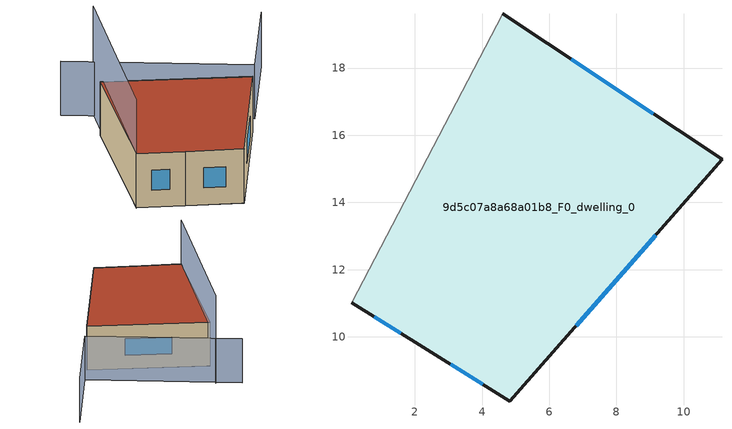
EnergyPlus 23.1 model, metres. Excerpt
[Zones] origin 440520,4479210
9d5c07a8a68a01b8_F0_dwelling_0
 floor ground (EU_floor_Construction): 4.83,8.08 11.14,15.29 4.62,19.62 0.11,11.01 2.26,9.68 z0
 wall outside (EU_wall_Construction): 4.62,19.62 11.14,15.29 4.83,8.08 2.26,9.68 0.11,11.01 z0:3
 wall adiabatic (EU_wall_Construction): 0.11,11.01 4.62,19.62 z0:3
 window (EU_Window_Construction): 1.58,10.1 0.78,10.6 / 6.66,18.26 9.1,16.64 / 9.17,13.03 6.81,10.33 / 4.02,8.58 3.06,9.18 z0.94:2.06
 roof outside (EU_roof_Construction): 11.14,15.29 4.83,8.08 2.26,9.68 0.11,11.01 4.62,19.62 z3
shading: 6.11,22.04 0.11,11.01 z0:6; 16.75,21.62 12.2,16.44 / 12.2,16.44 4.73,22.99 z0:3
[Building]
EU S2 Campaign: North Axis=0; Terrain=City; Solar Distribution=FullExterior
[Site:Location]
Madrid: Latitude=40.5; Longitude=-3.5; Time Zone=1; Elevation=609
[SizingPeriod:WeatherFileDays]
AnnualSizingPeriod: Begin Month=1; Begin Day of Month=1; End Month=12; End Day of Month=31; Day of Week for Start Day=Monday; Use Weather File Daylight Saving Period=No; Use Weather File Rain and Snow Indicators=No
[MATERIAL]
EU_InternalMass_Material: Roughness=MediumRough; Thickness=0.1; Conductivity=1; Density=1800; Specific Heat=900; Thermal Absorptance=0.9; Solar Absorptance=0.7; Visible Absorptance=0.7
[MATERIAL:NOMASS] Roughness=MediumRough; Thermal Absorptance=0.9; Solar Absorptance=0.7; Visible Absorptance=0.7
Name | Thermal Resistance
EU_wall_NoMass | 0.461255
EU_roof_NoMass | 0.289352
EU_floor_NoMass | 0.631313
[WINDOWMATERIAL:SIMPLEGLAZINGSYSTEM]
EU_Window_SimpleGlazing: UFactor=3.792; Solar Heat Gain Coefficient=0.85; Visible Transmittance=0.85
[CONSTRUCTION]
EU_wall_Construction: EU_wall_NoMass
EU_roof_Construction: EU_roof_NoMass
EU_floor_Construction: EU_floor_NoMass
EU_InternalMass_Construction: EU_InternalMass_Material
EU_Window_Construction: EU_Window_SimpleGlazing
[ZONE]
9d5c07a8a68a01b8_F0_dwelling_0: Type=1; Multiplier=1; Ceiling Height=autocalculate; Volume=192.373; Floor Area=autocalculate; Part of Total Floor Area=Yes
[INTERNALMASS]
9d5c07a8a68a01b8_F0_dwelling_0_EU_InternalMass: Construction=EU_InternalMass_Construction; Zone or ZoneList=9d5c07a8a68a01b8_F0_dwelling_0; Surface Area=64.1243
[OTHEREQUIPMENT]
EU_Step8_InternalGain_9d5c07a8a68a01b8_F0_dwelling_0_f000: Fuel Type=Electricity; Zone or ZoneList or Space or SpaceList=9d5c07a8a68a01b8_F0_dwelling_0; Schedule=EU_Step8_GainSchedule_9d5c07a8a68a01b8_F0_dwelling_0_f000; Design Level Calculation Method=Watts/Area; Power per Zone Floor Area=1; Fraction Latent=0; Fraction Radiant=0; Fraction Lost=0; Carbon Dioxide Generation Rate=0; EndUse Subcategory=EU_Step8_InternalGains
[ZONEVENTILATION:DESIGNFLOWRATE]
EU_ConstantAir_9d5c07a8a68a01b8_F0_dwelling_0: Zone or ZoneList or Space or SpaceList=9d5c07a8a68a01b8_F0_dwelling_0; Schedule=EU_AlwaysOn; Design Flow Rate Calculation Method=AirChanges/Hour; Air Changes per Hour=0.64; Ventilation Type=Natural; Fan Pressure Rise=0; Fan Total Efficiency=1; Constant Term Coefficient=1; Temperature Term Coefficient=0; Velocity Term Coefficient=0; Velocity Squared Term Coefficient=0; Minimum Indoor Temperature=-100; Maximum Indoor Temperature=100; Delta Temperature=-100; Minimum Outdoor Temperature=-100; Maximum Outdoor Temperature=100; Maximum Wind Speed=40
[HVACTEMPLATE:THERMOSTAT]
EU_HeatOnly_9d5c07a8a68a01b8_F0_dwelling_0: Constant Heating Setpoint=20; Constant Cooling Setpoint=50
[HVACTEMPLATE:ZONE:IDEALLOADSAIRSYSTEM]
9d5c07a8a68a01b8_F0_dwelling_0: Template Thermostat=EU_HeatOnly_9d5c07a8a68a01b8_F0_dwelling_0; System Availability Schedule=EU_AlwaysOn; Maximum Heating Supply Air Temperature=50; Minimum Cooling Supply Air Temperature=13; Maximum Heating Supply Air Humidity Ratio=0.0156; Minimum Cooling Supply Air Humidity Ratio=0.0077; Heating Limit=NoLimit; Cooling Limit=NoLimit; Heating Availability Schedule=EU_AlwaysOn; Cooling Availability Schedule=EU_CoolingOff; Dehumidification Control Type=ConstantSensibleHeatRatio; Cooling Sensible Heat Ratio=0.7; Dehumidification Setpoint=60; Humidification Control Type=None; Humidification Setpoint=30; Outdoor Air Method=None; Outdoor Air Flow Rate per Person=0.00944; Outdoor Air Flow Rate per Zone Floor Area=0; Outdoor Air Flow Rate per Zone=0; Demand Controlled Ventilation Type=None; Outdoor Air Economizer Type=NoEconomizer; Heat Recovery Type=None; Sensible Heat Recovery Effectiveness=0.7; Latent Heat Recovery Effectiveness=0.65
[SIZING:ZONE]
9d5c07a8a68a01b8_F0_dwelling_0: Zone Cooling Design Supply Air Temperature Input Method=SupplyAirTemperature; Zone Cooling Design Supply Air Temperature=13; Zone Heating Design Supply Air Temperature Input Method=SupplyAirTemperature; Zone Heating Design Supply Air Temperature=50; Zone Cooling Design Supply Air Humidity Ratio=0.008; Zone Heating Design Supply Air Humidity Ratio=0.008; Cooling Design Air Flow Method=DesignDay; Cooling Design Air Flow Rate=0; Cooling Minimum Air Flow per Zone Floor Area=0.000762; Cooling Minimum Air Flow=0; Cooling Minimum Air Flow Fraction=0.2; Heating Design Air Flow Method=DesignDay; Heating Design Air Flow Rate=0; Heating Maximum Air Flow per Zone Floor Area=0.002032; Heating Maximum Air Flow=0.141576; Heating Maximum Air Flow Fraction=0.3; Account for Dedicated Outdoor Air System=No; Dedicated Outdoor Air System Control Strategy=NeutralSupplyAir; Dedicated Outdoor Air Low Setpoint Temperature for Design=autosize; Dedicated Outdoor Air High Setpoint Temperature for Design=autosize; Zone Load Sizing Method=Sensible Load Only No Latent Load; Zone Latent Cooling Design Supply Air Humidity Ratio Input Method=HumidityRatioDifference; Zone Cooling Design Supply Air Humidity Ratio Difference=0.005; Zone Latent Heating Design Supply Air Humidity Ratio Input Method=HumidityRatioDifference; Zone Humidification Design Supply Air Humidity Ratio Difference=0.005
[SCHEDULE:CONSTANT]
Name | Hourly Value
EU_AlwaysOn | 1
EU_CoolingOff | 0
[SCHEDULE:FILE]
EU_Step8_GainSchedule_9d5c07a8a68a01b8_F0_dwelling_0_f000: File=../../schedules/9d5c07a8a68a01b8/9d5c07a8a68a01b8_F0_dwelling_0_f000_gain.csv; Column Number=1; Rows to Skip at Top=0; Number of Hours of Data=8760; Column Separator=Comma; Interpolate to Timestep=No; Minutes per Item=60; Adjust Schedule for Daylight Savings=Yes
